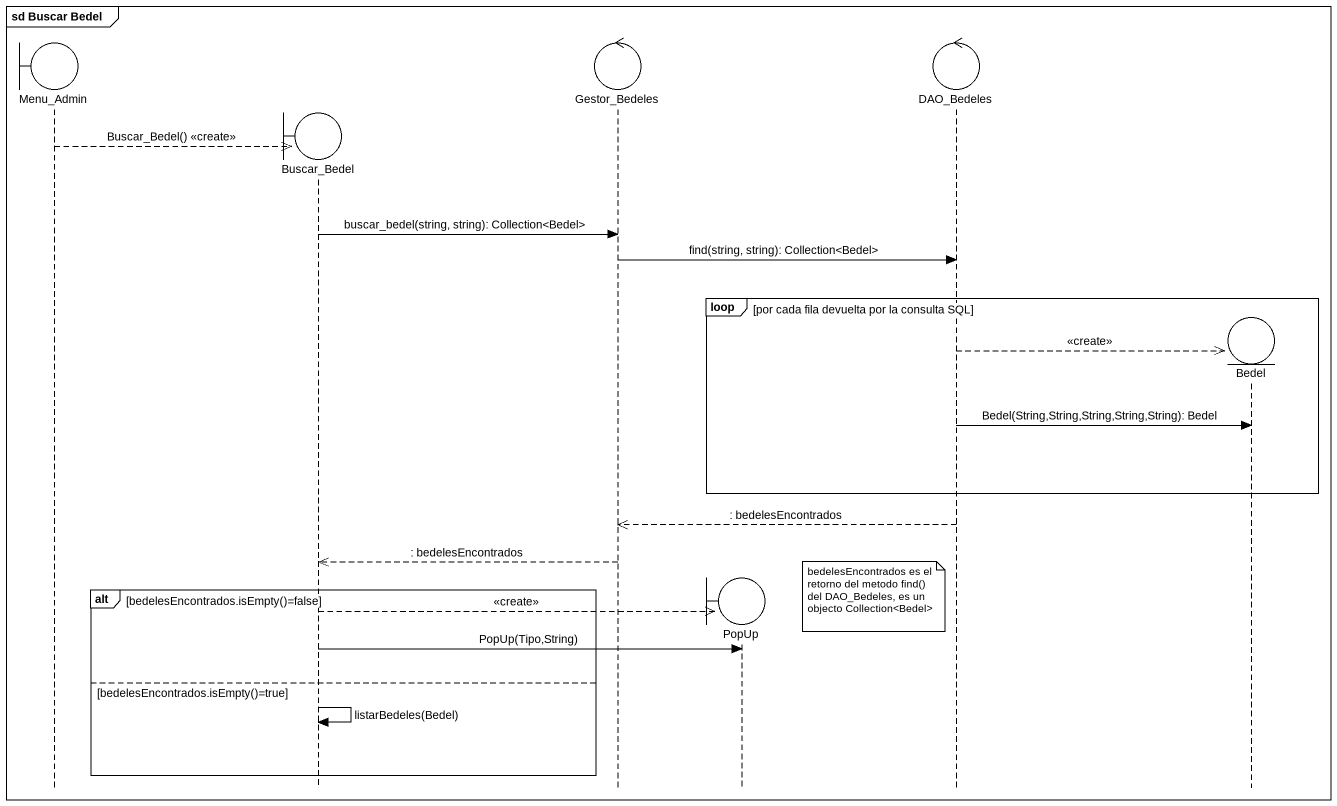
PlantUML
@startuml
mainframe sd Buscar Bedel
hide footbox
boundary Menu_Admin
boundary Buscar_Bedel
control Gestor_Bedeles
boundary PopUp
control DAO_Bedeles
entity Bedel

Menu_Admin -->> Buscar_Bedel ** : Buscar_Bedel() <<create>>
Buscar_Bedel -> Gestor_Bedeles : buscar_bedel(string, string): Collection<Bedel>
Gestor_Bedeles -> DAO_Bedeles : find(string, string): Collection<Bedel>
loop por cada fila devuelta por la consulta SQL
  DAO_Bedeles -->> Bedel ** : <<create>>
  DAO_Bedeles -> Bedel : Bedel(String,String,String,String,String): Bedel
end
DAO_Bedeles -->> Gestor_Bedeles : : bedelesEncontrados
Gestor_Bedeles -->> Buscar_Bedel : : bedelesEncontrados
alt bedelesEncontrados.isEmpty()=false
  note left of DAO_Bedeles : bedelesEncontrados es el retorno del metodo find() del DAO_Bedeles, es un objecto Collection<Bedel>
  Buscar_Bedel -->> PopUp ** : <<create>>
  Buscar_Bedel -> PopUp : PopUp(Tipo,String)
else bedelesEncontrados.isEmpty()=true
  Buscar_Bedel -> Buscar_Bedel : listarBedeles(Bedel)
end
@enduml
